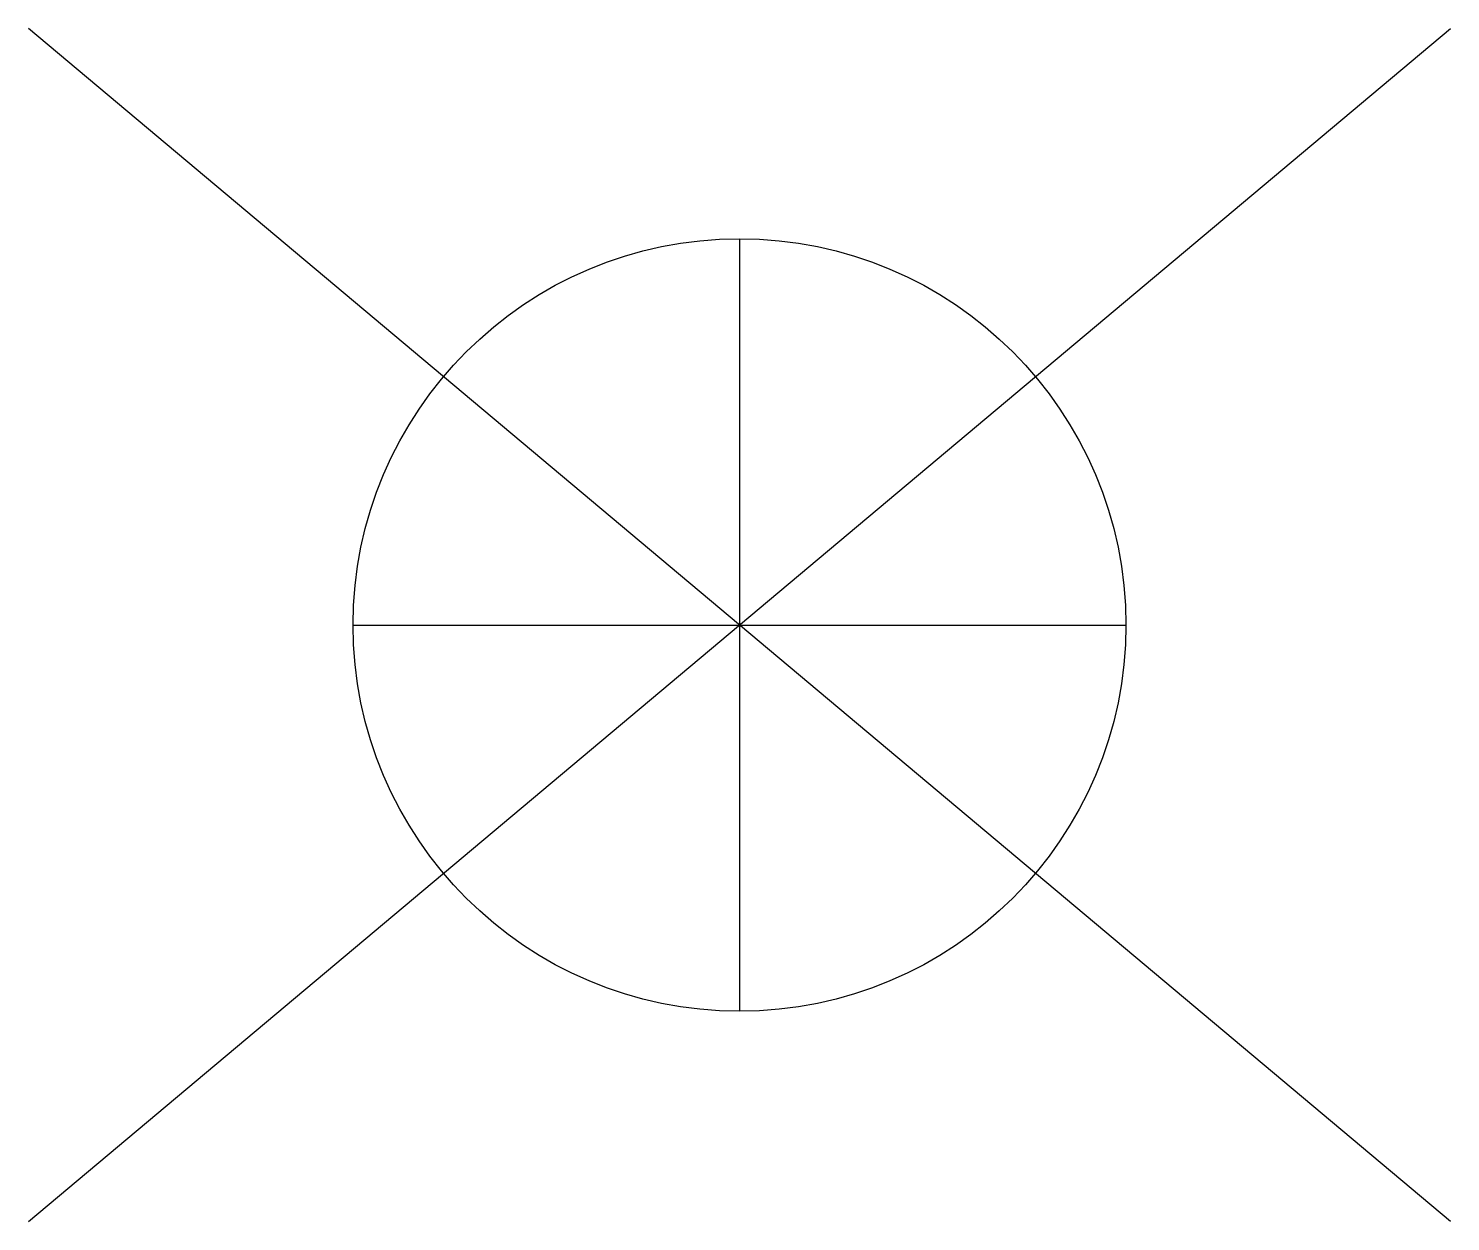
# Model space of a CAD drawing. Extents: x -1.73 to 1.73, y -1.45 to 1.45.
import ezdxf

# ---------------------------------------------------------------- set-up
doc = ezdxf.new("R2010")
doc.units = 0

msp = doc.modelspace()

# ---------------------------------------------------------------- linework, layer by layer
for p, q in [((-1.7253, -1.4477), (1.7253, 1.4477)), ((1.7253, -1.4477), (-1.7253, 1.4477)), ((0, 0.9375), (0, -0.9375)), ((-0.9375, 0), (0.9375, 0))]:
    msp.add_line(p, q)
msp.add_circle((0, 0), 0.9375)

doc.saveas('drawing.dxf')
